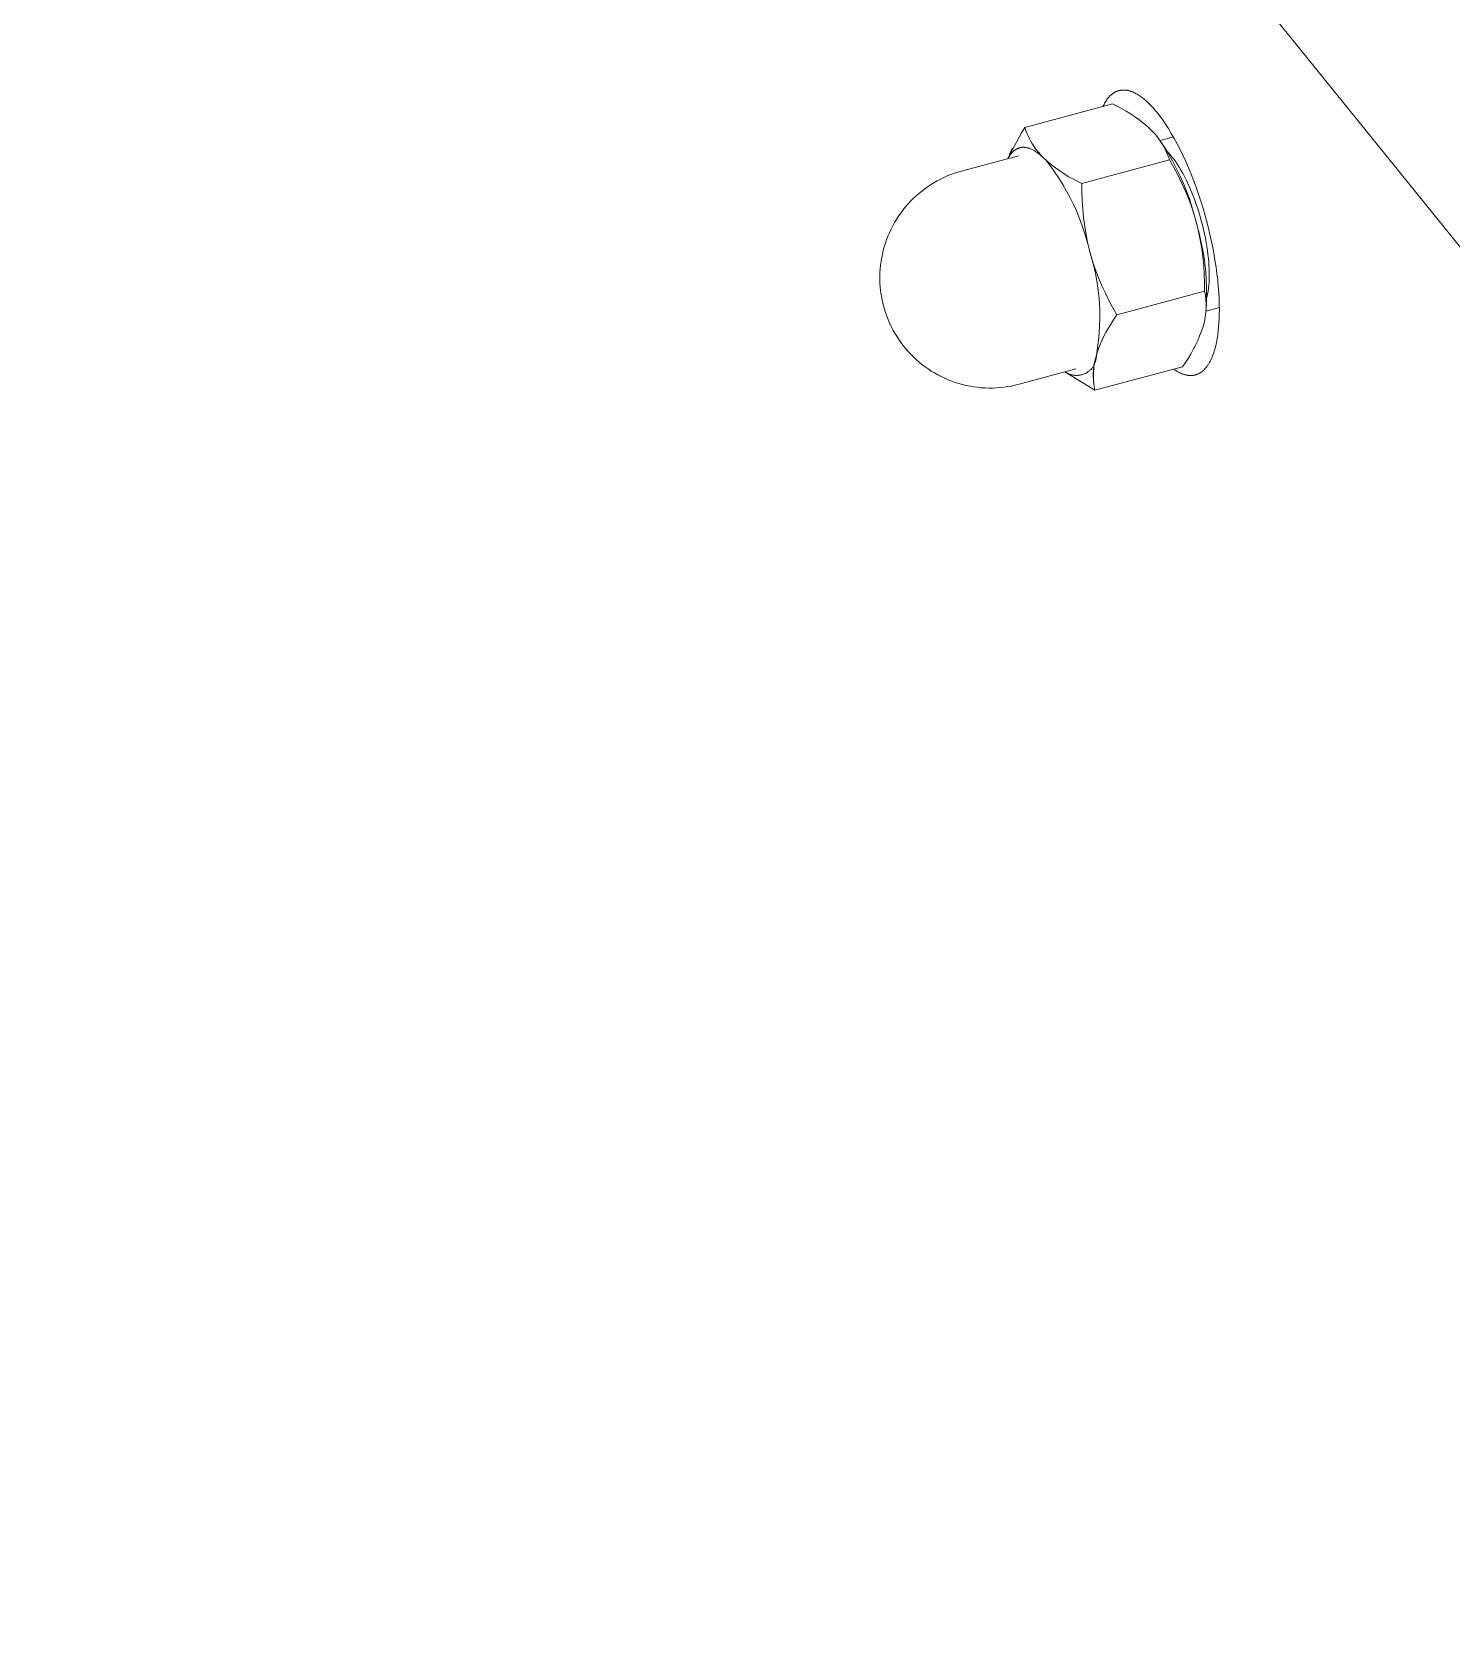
# Model space of a CAD drawing. Header units: inches. Extents: x -6 to 195, y -3 to 126.
# Drawn here: x 116.975 to 118.872, y 60.693 to 62.848 of the extents above; entities that cross this region are included whole.
import ezdxf

# ---------------------------------------------------------------- set-up
doc = ezdxf.new("R2010")
doc.units = ezdxf.units.IN
doc.layers.add('ZANO_R', color=7, linetype='Continuous', lineweight=0)

msp = doc.modelspace()

# ---------------------------------------------------------------- linework, layer by layer
at = {"layer": 'ZANO_R'}
for p, q in [((120.39174, 60.69266), (113.23718, 69.55095)), ((118.40965, 62.75532), (118.41046, 62.75657)), ((118.41046, 62.75657), (118.4113, 62.75776)), ((118.4113, 62.75776), (118.41215, 62.75891)), ((118.41215, 62.75891), (118.41302, 62.76)), ((118.41302, 62.76), (118.41347, 62.76053)), ((118.41347, 62.76053), (118.41392, 62.76104)), ((118.41392, 62.76104), (118.41437, 62.76154)), ((118.41437, 62.76154), (118.41483, 62.76203)), ((118.41483, 62.76203), (118.41529, 62.76251)), ((118.41529, 62.76251), (118.41576, 62.76297)), ((118.41576, 62.76297), (118.41623, 62.76341)), ((118.41623, 62.76341), (118.41671, 62.76385)), ((118.41671, 62.76385), (118.41719, 62.76427)), ((118.41719, 62.76427), (118.41768, 62.76468)), ((118.41768, 62.76468), (118.41817, 62.76507)), ((118.41817, 62.76507), (118.41867, 62.76545)), ((118.41867, 62.76545), (118.41917, 62.76582)), ((118.41917, 62.76582), (118.41968, 62.76617)), ((118.41968, 62.76617), (118.42019, 62.76651)), ((118.42019, 62.76651), (118.4207, 62.76683)), ((118.4207, 62.76683), (118.42122, 62.76715)), ((118.42122, 62.76715), (118.42174, 62.76744)), ((118.42174, 62.76744), (118.42227, 62.76773)), ((118.42227, 62.76773), (118.4228, 62.768)), ((118.4228, 62.768), (118.42333, 62.76825)), ((118.42333, 62.76825), (118.42387, 62.76849)), ((118.42387, 62.76849), (118.42441, 62.76872)), ((118.42441, 62.76872), (118.42496, 62.76893)), ((118.42496, 62.76893), (118.4255, 62.76913)), ((118.4255, 62.76913), (118.42606, 62.76932)), ((118.42606, 62.76932), (118.42661, 62.76949)), ((118.42661, 62.76949), (118.42717, 62.76965)), ((118.42717, 62.76965), (118.42774, 62.76979)), ((118.42774, 62.76979), (118.42831, 62.76992)), ((118.42831, 62.76992), (118.42888, 62.77003)), ((118.42888, 62.77003), (118.42945, 62.77014)), ((118.42945, 62.77014), (118.43003, 62.77022)), ((118.43003, 62.77022), (118.43061, 62.7703)), ((118.43061, 62.7703), (118.43119, 62.77036)), ((118.43119, 62.77036), (118.43177, 62.7704)), ((118.43177, 62.7704), (118.43236, 62.77043)), ((118.43236, 62.77043), (118.43295, 62.77045)), ((118.43295, 62.77045), (118.43355, 62.77046)), ((118.43355, 62.77046), (118.43415, 62.77045)), ((118.43415, 62.77045), (118.43475, 62.77042)), ((118.43475, 62.77042), (118.43535, 62.77038)), ((118.43535, 62.77038), (118.43595, 62.77033)), ((118.43595, 62.77033), (118.43656, 62.77027)), ((118.43656, 62.77027), (118.43717, 62.77019)), ((118.43717, 62.77019), (118.43778, 62.7701)), ((118.43778, 62.7701), (118.43839, 62.77)), ((118.43839, 62.77), (118.43901, 62.76988)), ((118.43901, 62.76988), (118.43963, 62.76975)), ((118.43963, 62.76975), (118.44025, 62.7696)), ((118.44025, 62.7696), (118.44087, 62.76944)), ((118.44087, 62.76944), (118.44149, 62.76927)), ((118.44149, 62.76927), (118.44212, 62.76909)), ((118.44212, 62.76909), (118.44274, 62.76889)), ((118.44274, 62.76889), (118.44337, 62.76868)), ((118.44337, 62.76868), (118.444, 62.76846)), ((118.444, 62.76846), (118.44527, 62.76797)), ((118.44527, 62.76797), (118.44654, 62.76744)), ((118.44654, 62.76744), (118.44781, 62.76686)), ((118.44781, 62.76686), (118.44909, 62.76622)), ((118.44909, 62.76622), (118.45037, 62.76554)), ((118.45037, 62.76554), (118.45165, 62.76482)), ((118.45165, 62.76482), (118.45294, 62.76404)), ((118.45294, 62.76404), (118.45422, 62.76322)), ((118.45422, 62.76322), (118.45551, 62.76236)), ((118.45551, 62.76236), (118.4568, 62.76145)), ((118.4568, 62.76145), (118.45809, 62.7605)), ((118.45809, 62.7605), (118.45938, 62.75951)), ((118.45938, 62.75951), (118.46067, 62.75847)), ((118.46067, 62.75847), (118.46195, 62.7574)), ((118.46195, 62.7574), (118.46324, 62.75629)), ((118.46324, 62.75629), (118.46579, 62.75395)), ((118.41873, 62.75183), (118.3015, 62.72026)), ((118.40592, 62.74838), (118.40662, 62.74986)), ((118.40662, 62.74986), (118.40735, 62.7513)), ((118.40735, 62.7513), (118.40809, 62.75269)), ((118.40809, 62.75269), (118.40886, 62.75403)), ((118.40886, 62.75403), (118.40965, 62.75532)), ((118.41873, 62.75183), (118.42486, 62.74884)), ((118.42486, 62.74884), (118.43088, 62.74564)), ((118.43088, 62.74564), (118.4368, 62.74224)), ((118.4368, 62.74224), (118.44259, 62.73865)), ((118.44259, 62.73865), (118.44826, 62.73486)), ((118.44826, 62.73486), (118.4538, 62.73088)), ((118.46579, 62.75395), (118.46834, 62.75147)), ((118.46834, 62.75147), (118.47087, 62.74886)), ((118.47087, 62.74886), (118.47337, 62.74611)), ((118.47337, 62.74611), (118.47586, 62.74325)), ((118.47586, 62.74325), (118.47831, 62.74028)), ((118.47831, 62.74028), (118.48202, 62.73553)), ((118.48202, 62.73553), (118.48579, 62.73038)), ((118.29694, 62.71339), (118.27826, 62.67859)), ((118.3015, 62.72026), (118.29695, 62.71338)), ((118.30254, 62.71717), (118.3015, 62.72026)), ((118.30368, 62.71411), (118.30254, 62.71717)), ((118.30493, 62.71109), (118.30368, 62.71411)), ((118.4538, 62.73088), (118.4592, 62.72672)), ((118.4592, 62.72672), (118.46446, 62.72237)), ((118.46446, 62.72237), (118.46957, 62.71785)), ((118.46957, 62.71785), (118.47186, 62.71556)), ((118.47186, 62.71556), (118.47407, 62.7132)), ((118.47407, 62.7132), (118.47621, 62.71077)), ((118.48579, 62.73038), (118.4896, 62.72482)), ((118.4896, 62.72482), (118.49345, 62.71886)), ((118.49345, 62.71886), (118.49732, 62.71249)), ((118.28499, 62.69292), (118.28289, 62.68875)), ((118.29037, 62.69146), (118.29003, 62.69127)), ((118.29072, 62.69165), (118.29037, 62.69146)), ((118.29106, 62.69183), (118.29072, 62.69165)), ((118.29141, 62.692), (118.29106, 62.69183)), ((118.29176, 62.69216), (118.29141, 62.692)), ((118.29212, 62.69232), (118.29176, 62.69216)), ((118.29247, 62.69247), (118.29212, 62.69232)), ((118.29283, 62.69261), (118.29247, 62.69247)), ((118.29319, 62.69274), (118.29283, 62.69261)), ((118.29356, 62.69287), (118.29319, 62.69274)), ((118.29392, 62.69298), (118.29356, 62.69287)), ((118.29429, 62.69309), (118.29392, 62.69298)), ((118.29466, 62.6932), (118.29429, 62.69309)), ((118.29503, 62.69329), (118.29466, 62.6932)), ((118.2954, 62.69338), (118.29503, 62.69329)), ((118.29577, 62.69346), (118.2954, 62.69338)), ((118.29615, 62.69354), (118.29577, 62.69346)), ((118.29653, 62.6936), (118.29615, 62.69354)), ((118.29691, 62.69366), (118.29653, 62.6936)), ((118.29729, 62.69371), (118.29691, 62.69366)), ((118.29768, 62.69375), (118.29729, 62.69371)), ((118.29807, 62.69379), (118.29768, 62.69375)), ((118.29845, 62.69381), (118.29807, 62.69379)), ((118.29884, 62.69383), (118.29845, 62.69381)), ((118.29923, 62.69385), (118.29884, 62.69383)), ((118.29963, 62.69385), (118.29923, 62.69385)), ((118.30002, 62.69385), (118.29963, 62.69385)), ((118.30042, 62.69384), (118.30002, 62.69385)), ((118.30082, 62.69382), (118.30042, 62.69384)), ((118.30122, 62.69379), (118.30082, 62.69382)), ((118.30162, 62.69376), (118.30122, 62.69379)), ((118.30202, 62.69372), (118.30162, 62.69376)), ((118.30243, 62.69367), (118.30202, 62.69372)), ((118.30283, 62.69362), (118.30243, 62.69367)), ((118.30365, 62.69348), (118.30283, 62.69362)), ((118.30447, 62.69332), (118.30365, 62.69348)), ((118.3053, 62.69313), (118.30447, 62.69332)), ((118.30627, 62.70812), (118.30493, 62.71109)), ((118.30613, 62.6929), (118.3053, 62.69313)), ((118.30696, 62.69265), (118.30613, 62.6929)), ((118.30771, 62.70519), (118.30627, 62.70812)), ((118.3078, 62.69237), (118.30696, 62.69265)), ((118.30925, 62.70231), (118.30771, 62.70519)), ((118.30865, 62.69206), (118.3078, 62.69237)), ((118.30949, 62.69172), (118.30865, 62.69206)), ((118.31089, 62.69949), (118.30925, 62.70231)), ((118.31035, 62.69136), (118.30949, 62.69172)), ((118.3112, 62.69096), (118.31035, 62.69136)), ((118.31262, 62.69672), (118.31089, 62.69949)), ((118.31444, 62.69401), (118.31262, 62.69672)), ((118.31635, 62.69136), (118.31444, 62.69401)), ((118.31834, 62.68878), (118.31635, 62.69136)), ((118.47621, 62.71077), (118.47826, 62.70827)), ((118.47826, 62.70827), (118.48023, 62.7057)), ((118.48023, 62.7057), (118.48212, 62.70307)), ((118.48212, 62.70307), (118.48391, 62.70038)), ((118.4882, 62.69396), (118.48217, 62.70315)), ((118.48232, 62.70295), (118.50008, 62.70773)), ((118.48391, 62.70038), (118.48562, 62.69763)), ((118.48562, 62.69763), (118.48724, 62.69482)), ((118.48724, 62.69482), (118.48876, 62.69196)), ((118.49393, 62.68458), (118.4882, 62.69396)), ((118.48876, 62.69196), (118.49018, 62.68906)), ((118.49732, 62.71249), (118.5012, 62.70574)), ((118.5012, 62.70574), (118.50508, 62.69859)), ((118.50508, 62.69859), (118.50894, 62.69108)), ((118.21692, 62.66208), (118.29293, 62.68254)), ((118.27943, 62.67967), (118.27895, 62.67878)), ((118.27992, 62.68053), (118.27943, 62.67967)), ((118.28043, 62.68138), (118.27992, 62.68053)), ((118.28095, 62.68219), (118.28043, 62.68138)), ((118.28289, 62.68875), (118.2809, 62.68453)), ((118.28148, 62.68299), (118.28095, 62.68219)), ((118.28202, 62.68376), (118.28148, 62.68299)), ((118.28257, 62.6845), (118.28202, 62.68376)), ((118.28313, 62.68521), (118.28257, 62.6845)), ((118.28371, 62.6859), (118.28313, 62.68521)), ((118.28429, 62.68657), (118.28371, 62.6859)), ((118.28489, 62.6872), (118.28429, 62.68657)), ((118.28549, 62.68781), (118.28489, 62.6872)), ((118.28611, 62.68839), (118.28549, 62.68781)), ((118.28674, 62.68894), (118.28611, 62.68839)), ((118.28738, 62.68946), (118.28674, 62.68894)), ((118.2877, 62.68972), (118.28738, 62.68946)), ((118.28802, 62.68996), (118.2877, 62.68972)), ((118.28835, 62.6902), (118.28802, 62.68996)), ((118.28868, 62.69043), (118.28835, 62.6902)), ((118.28902, 62.69065), (118.28868, 62.69043)), ((118.28935, 62.69086), (118.28902, 62.69065)), ((118.28969, 62.69107), (118.28935, 62.69086)), ((118.29003, 62.69127), (118.28969, 62.69107)), ((118.31206, 62.69054), (118.3112, 62.69096)), ((118.31292, 62.69009), (118.31206, 62.69054)), ((118.31378, 62.68961), (118.31292, 62.69009)), ((118.31465, 62.68911), (118.31378, 62.68961)), ((118.31551, 62.68858), (118.31465, 62.68911)), ((118.31638, 62.68802), (118.31551, 62.68858)), ((118.31725, 62.68744), (118.31638, 62.68802)), ((118.31812, 62.68683), (118.31725, 62.68744)), ((118.31899, 62.6862), (118.31812, 62.68683)), ((118.32043, 62.68626), (118.31834, 62.68878)), ((118.31987, 62.68554), (118.31899, 62.6862)), ((118.32161, 62.68415), (118.31987, 62.68554)), ((118.32259, 62.68382), (118.32043, 62.68626)), ((118.32336, 62.68266), (118.32161, 62.68415)), ((118.32483, 62.68145), (118.32259, 62.68382)), ((118.3251, 62.68109), (118.32336, 62.68266)), ((118.32684, 62.67943), (118.3251, 62.68109)), ((118.33195, 62.67491), (118.32684, 62.67943)), ((118.33517, 62.66931), (118.32892, 62.67733)), ((118.33721, 62.67056), (118.33195, 62.67491)), ((118.34261, 62.6664), (118.33721, 62.67056)), ((118.37768, 62.64545), (118.49491, 62.67701)), ((118.49018, 62.68906), (118.49151, 62.68611)), ((118.49151, 62.68611), (118.49275, 62.68311)), ((118.49348, 62.68662), (118.49246, 62.68768)), ((118.49275, 62.68311), (118.49388, 62.68008)), ((118.49448, 62.68555), (118.49348, 62.68662)), ((118.49388, 62.68008), (118.49491, 62.67701)), ((118.49934, 62.67501), (118.49393, 62.68458)), ((118.49642, 62.68334), (118.49448, 62.68555)), ((118.49491, 62.67701), (118.50064, 62.66703)), ((118.49865, 62.68064), (118.49642, 62.68334)), ((118.50091, 62.67769), (118.49865, 62.68064)), ((118.50443, 62.66526), (118.49934, 62.67501)), ((118.50321, 62.67449), (118.50091, 62.67769)), ((118.50553, 62.67105), (118.50321, 62.67449)), ((118.50786, 62.66736), (118.50553, 62.67105)), ((118.50894, 62.69108), (118.51276, 62.68322)), ((118.51276, 62.68322), (118.51652, 62.67502)), ((118.51652, 62.67502), (118.52022, 62.66651)), ((118.17987, 62.64643), (118.18425, 62.64893)), ((118.18425, 62.64893), (118.18871, 62.65128)), ((118.18871, 62.65128), (118.19325, 62.65348)), ((118.19325, 62.65348), (118.19786, 62.65552)), ((118.19786, 62.65552), (118.20254, 62.6574)), ((118.20254, 62.6574), (118.20728, 62.65912)), ((118.20728, 62.65912), (118.21208, 62.66068)), ((118.21208, 62.66068), (118.21692, 62.66208)), ((118.34115, 62.66109), (118.33517, 62.66931)), ((118.34684, 62.65267), (118.34115, 62.66109)), ((118.34815, 62.66242), (118.34261, 62.6664)), ((118.35225, 62.64406), (118.34684, 62.65267)), ((118.35382, 62.65863), (118.34815, 62.66242)), ((118.35961, 62.65503), (118.35382, 62.65863)), ((118.36553, 62.65164), (118.35961, 62.65503)), ((118.37155, 62.64844), (118.36553, 62.65164)), ((118.37768, 62.64545), (118.37155, 62.64844)), ((118.50064, 62.66703), (118.50604, 62.65686)), ((118.5092, 62.65536), (118.50443, 62.66526)), ((118.50604, 62.65686), (118.5111, 62.64651)), ((118.51021, 62.66344), (118.50786, 62.66736)), ((118.51363, 62.6453), (118.5092, 62.65536)), ((118.51256, 62.65928), (118.51021, 62.66344)), ((118.5149, 62.65489), (118.51256, 62.65928)), ((118.51722, 62.65028), (118.5149, 62.65489)), ((118.51952, 62.64546), (118.51722, 62.65028)), ((118.52022, 62.66651), (118.52384, 62.65772)), ((118.52384, 62.65772), (118.52735, 62.64868)), ((118.52735, 62.64868), (118.53075, 62.63941)), ((118.15196, 62.62495), (118.15562, 62.62842)), ((118.15562, 62.62842), (118.1594, 62.63176)), ((118.1594, 62.63176), (118.16329, 62.63497)), ((118.16329, 62.63497), (118.16729, 62.63805)), ((118.16729, 62.63805), (118.17139, 62.64098)), ((118.17139, 62.64098), (118.17558, 62.64378)), ((118.17558, 62.64378), (118.17987, 62.64643)), ((118.35735, 62.63527), (118.35225, 62.64406)), ((118.36215, 62.62631), (118.35735, 62.63527)), ((118.37767, 62.63393), (118.37768, 62.64545)), ((118.37805, 62.62241), (118.37767, 62.63393)), ((118.5111, 62.64651), (118.51581, 62.63601)), ((118.51773, 62.63509), (118.51363, 62.6453)), ((118.51581, 62.63601), (118.52016, 62.62535)), ((118.52148, 62.62476), (118.51773, 62.63509)), ((118.52178, 62.64045), (118.51952, 62.64546)), ((118.52399, 62.63527), (118.52178, 62.64045)), ((118.52615, 62.62992), (118.52399, 62.63527)), ((118.52824, 62.62443), (118.52615, 62.62992)), ((118.53075, 62.63941), (118.53402, 62.62997)), ((118.53402, 62.62997), (118.53714, 62.62037)), ((118.13267, 62.60171), (118.13554, 62.60585)), ((118.13554, 62.60585), (118.13856, 62.60989)), ((118.13856, 62.60989), (118.14172, 62.61383)), ((118.14172, 62.61383), (118.14501, 62.61765)), ((118.14501, 62.61765), (118.14842, 62.62136)), ((118.14842, 62.62136), (118.15196, 62.62495)), ((118.36664, 62.61719), (118.36215, 62.62631)), ((118.37082, 62.60792), (118.36664, 62.61719)), ((118.37468, 62.59852), (118.37082, 62.60792)), ((118.37881, 62.61092), (118.37805, 62.62241)), ((118.37996, 62.59945), (118.37881, 62.61092)), ((118.52016, 62.62535), (118.52416, 62.61455)), ((118.52489, 62.61431), (118.52148, 62.62476)), ((118.52416, 62.61455), (118.5278, 62.60363)), ((118.52795, 62.60375), (118.52489, 62.61431)), ((118.53026, 62.61883), (118.52824, 62.62443)), ((118.53219, 62.61312), (118.53026, 62.61883)), ((118.53403, 62.60734), (118.53219, 62.61312)), ((118.53577, 62.60151), (118.53403, 62.60734)), ((118.53714, 62.62037), (118.5401, 62.61067)), ((118.5401, 62.61067), (118.5429, 62.60089)), ((118.12048, 62.57967), (118.12261, 62.58424)), ((118.12261, 62.58424), (118.1249, 62.58874)), ((118.1249, 62.58874), (118.12734, 62.59315)), ((118.12734, 62.59315), (118.12993, 62.59748)), ((118.12993, 62.59748), (118.13267, 62.60171)), ((118.37821, 62.58899), (118.37468, 62.59852)), ((118.38142, 62.57934), (118.37821, 62.58899)), ((118.38149, 62.58803), (118.37996, 62.59945)), ((118.3834, 62.57667), (118.38149, 62.58803)), ((118.5278, 62.60363), (118.53108, 62.59259)), ((118.53108, 62.59259), (118.53374, 62.58138)), ((118.53741, 62.59564), (118.53577, 62.60151)), ((118.53894, 62.58978), (118.53741, 62.59564)), ((118.54035, 62.58393), (118.53894, 62.58978)), ((118.54164, 62.57812), (118.54035, 62.58393)), ((118.5429, 62.60089), (118.54552, 62.59109)), ((118.54552, 62.59109), (118.54795, 62.58129)), ((118.11354, 62.56075), (118.11503, 62.56557)), ((118.11503, 62.56557), (118.11669, 62.57033)), ((118.11669, 62.57033), (118.1185, 62.57503)), ((118.1185, 62.57503), (118.12048, 62.57967)), ((118.38429, 62.56959), (118.38142, 62.57934)), ((118.38569, 62.56538), (118.3834, 62.57667)), ((118.38683, 62.55975), (118.38429, 62.56959)), ((118.38835, 62.55417), (118.38569, 62.56538)), ((118.53374, 62.58138), (118.53603, 62.57009)), ((118.53651, 62.57078), (118.53392, 62.58138)), ((118.53603, 62.57009), (118.53794, 62.55873)), ((118.53874, 62.56011), (118.53651, 62.57078)), ((118.54282, 62.57237), (118.54164, 62.57812)), ((118.54387, 62.56671), (118.54282, 62.57237)), ((118.54479, 62.56115), (118.54387, 62.56671)), ((118.54795, 62.58129), (118.55018, 62.57154)), ((118.55018, 62.57154), (118.55221, 62.56188)), ((118.10864, 62.53645), (118.10929, 62.54137)), ((118.10929, 62.54137), (118.11011, 62.54627)), ((118.11011, 62.54627), (118.11109, 62.55113)), ((118.11109, 62.55113), (118.11224, 62.55596)), ((118.11224, 62.55596), (118.11354, 62.56075)), ((118.39119, 62.54458), (118.38835, 62.55417)), ((118.39293, 62.53901), (118.38967, 62.54941)), ((118.39369, 62.53491), (118.39119, 62.54458)), ((118.53794, 62.55873), (118.53947, 62.54731)), ((118.54061, 62.54936), (118.53874, 62.56011)), ((118.53947, 62.54731), (118.54062, 62.53584)), ((118.54212, 62.53856), (118.54061, 62.54936)), ((118.5456, 62.55571), (118.54479, 62.56115)), ((118.54628, 62.5504), (118.5456, 62.55571)), ((118.54685, 62.54525), (118.54628, 62.5504)), ((118.5473, 62.54026), (118.54685, 62.54525)), ((118.55221, 62.56188), (118.55404, 62.55234)), ((118.55404, 62.55234), (118.55567, 62.54295)), ((118.55567, 62.54295), (118.55708, 62.53374)), ((118.10768, 62.5216), (118.10784, 62.52656)), ((118.10769, 62.51664), (118.10768, 62.5216)), ((118.10784, 62.52656), (118.10816, 62.53151)), ((118.10816, 62.53151), (118.10864, 62.53645)), ((118.39651, 62.52872), (118.39293, 62.53901)), ((118.39586, 62.52515), (118.39369, 62.53491)), ((118.39769, 62.51533), (118.39586, 62.52515)), ((118.40041, 62.51854), (118.39651, 62.52872)), ((118.54062, 62.53584), (118.54138, 62.52435)), ((118.54138, 62.52435), (118.54176, 62.51283)), ((118.54327, 62.52771), (118.54212, 62.53856)), ((118.54406, 62.51684), (118.54327, 62.52771)), ((118.54763, 62.53544), (118.5473, 62.54026)), ((118.54786, 62.53081), (118.54763, 62.53544)), ((118.54799, 62.52636), (118.54786, 62.53081)), ((118.54806, 62.52218), (118.54799, 62.52636)), ((118.54801, 62.518), (118.54806, 62.52218)), ((118.55708, 62.53374), (118.55829, 62.52475)), ((118.55829, 62.52475), (118.55931, 62.516)), ((118.10788, 62.51168), (118.10769, 62.51664)), ((118.10822, 62.50673), (118.10788, 62.51168)), ((118.10873, 62.50179), (118.10822, 62.50673)), ((118.10941, 62.49688), (118.10873, 62.50179)), ((118.39918, 62.50544), (118.39769, 62.51533)), ((118.40033, 62.49551), (118.39918, 62.50544)), ((118.40462, 62.5085), (118.40041, 62.51854)), ((118.40914, 62.49858), (118.40462, 62.5085)), ((118.41397, 62.48881), (118.40914, 62.49858)), ((118.54175, 62.50131), (118.42452, 62.46975)), ((118.54176, 62.51283), (118.54175, 62.50131)), ((118.54236, 62.4982), (118.54175, 62.50131)), ((118.54287, 62.49507), (118.54236, 62.4982)), ((118.54448, 62.50594), (118.54406, 62.51684)), ((118.54453, 62.49503), (118.54448, 62.50594)), ((118.5457, 62.49724), (118.54643, 62.50136)), ((118.54643, 62.50136), (118.54703, 62.50549)), ((118.54703, 62.50549), (118.54749, 62.50965)), ((118.54749, 62.50965), (118.54782, 62.51382)), ((118.54782, 62.51382), (118.54801, 62.518)), ((118.55931, 62.516), (118.56012, 62.50752)), ((118.56012, 62.50752), (118.56074, 62.49931)), ((118.56074, 62.49931), (118.56117, 62.49141)), ((118.11026, 62.49199), (118.10941, 62.49688)), ((118.11126, 62.48713), (118.11026, 62.49199)), ((118.11243, 62.4823), (118.11126, 62.48713)), ((118.11376, 62.47752), (118.11243, 62.4823)), ((118.11526, 62.47279), (118.11376, 62.47752)), ((118.40113, 62.48555), (118.40033, 62.49551)), ((118.40159, 62.47557), (118.40113, 62.48555)), ((118.4191, 62.4792), (118.41397, 62.48881)), ((118.42452, 62.46975), (118.4191, 62.4792)), ((118.54327, 62.49193), (118.54287, 62.49507)), ((118.54356, 62.48877), (118.54327, 62.49193)), ((118.54345, 62.47294), (118.54368, 62.4761)), ((118.54354, 62.47324), (118.54422, 62.48413)), ((118.54375, 62.48561), (118.54356, 62.48877)), ((118.54368, 62.4761), (118.54381, 62.47927)), ((118.56149, 62.47963), (118.54373, 62.47485)), ((118.54384, 62.48244), (118.54375, 62.48561)), ((118.54381, 62.47927), (118.54384, 62.48244)), ((118.54422, 62.48413), (118.54453, 62.49503)), ((118.54483, 62.49315), (118.5457, 62.49724)), ((118.56117, 62.49141), (118.56142, 62.48382)), ((118.56142, 62.48382), (118.56151, 62.47655)), ((118.56151, 62.47655), (118.56145, 62.47076)), ((118.11691, 62.46811), (118.11526, 62.47279)), ((118.11871, 62.46349), (118.11691, 62.46811)), ((118.12067, 62.45893), (118.11871, 62.46349)), ((118.12278, 62.45444), (118.12067, 62.45893)), ((118.1251, 62.44991), (118.12278, 62.45444)), ((118.40089, 62.4456), (118.40147, 62.45558)), ((118.40147, 62.45558), (118.4017, 62.46557)), ((118.4017, 62.46557), (118.40159, 62.47557)), ((118.41283, 62.45158), (118.41592, 62.45667)), ((118.41592, 62.45667), (118.41918, 62.46165)), ((118.42452, 62.46975), (118.41919, 62.46164)), ((118.53761, 62.44793), (118.53982, 62.4543)), ((118.53982, 62.4543), (118.54069, 62.45735)), ((118.54069, 62.45735), (118.54145, 62.46042)), ((118.54145, 62.46042), (118.54211, 62.46353)), ((118.54211, 62.46353), (118.54266, 62.46665)), ((118.54266, 62.46665), (118.54311, 62.46979)), ((118.54311, 62.46979), (118.54345, 62.47294)), ((118.561, 62.4594), (118.56059, 62.45385)), ((118.56128, 62.46504), (118.561, 62.4594)), ((118.56145, 62.47076), (118.56128, 62.46504)), ((118.12758, 62.44547), (118.1251, 62.44991)), ((118.1302, 62.44112), (118.12758, 62.44547)), ((118.13297, 62.43686), (118.1302, 62.44112)), ((118.13589, 62.4327), (118.13297, 62.43686)), ((118.13895, 62.42864), (118.13589, 62.4327)), ((118.39871, 62.42574), (118.39997, 62.43565)), ((118.39997, 62.43565), (118.40089, 62.4456)), ((118.40225, 62.43025), (118.40462, 62.43571)), ((118.40591, 62.43824), (118.40392, 62.43401)), ((118.40462, 62.43571), (118.40718, 62.44109)), ((118.40801, 62.44241), (118.40591, 62.43824)), ((118.40718, 62.44109), (118.40991, 62.44638)), ((118.40991, 62.44638), (118.41283, 62.45158)), ((118.52969, 62.42932), (118.53254, 62.43543)), ((118.53254, 62.43543), (118.53518, 62.44164)), ((118.53518, 62.44164), (118.53761, 62.44793)), ((118.55766, 62.43299), (118.55714, 62.43057)), ((118.55859, 62.43797), (118.55766, 62.43299)), ((118.55939, 62.44312), (118.55859, 62.43797)), ((118.56005, 62.44842), (118.55939, 62.44312)), ((118.56059, 62.45385), (118.56005, 62.44842)), ((118.14215, 62.42469), (118.13895, 62.42864)), ((118.14548, 62.42085), (118.14215, 62.42469)), ((118.14894, 62.41712), (118.14548, 62.42085)), ((118.15253, 62.41352), (118.14894, 62.41712)), ((118.15624, 62.41005), (118.15253, 62.41352)), ((118.39628, 62.41292), (118.39555, 62.40995)), ((118.3971, 62.41587), (118.39628, 62.41292)), ((118.3967, 62.41044), (118.39684, 62.41134)), ((118.39684, 62.41134), (118.39696, 62.41224)), ((118.39696, 62.41224), (118.39704, 62.41315)), ((118.39704, 62.41315), (118.39709, 62.41406)), ((118.39709, 62.41406), (118.39711, 62.41496)), ((118.3971, 62.41587), (118.39871, 62.42574)), ((118.39809, 62.41909), (118.3971, 62.41587)), ((118.39711, 62.41496), (118.3971, 62.41587)), ((118.39808, 62.4191), (118.40007, 62.42471)), ((118.40007, 62.42471), (118.40225, 62.43025)), ((118.51625, 62.40596), (118.51991, 62.41162)), ((118.51991, 62.41162), (118.52337, 62.41741)), ((118.52337, 62.41741), (118.52663, 62.42331)), ((118.52663, 62.42331), (118.52969, 62.42932)), ((118.55093, 62.41123), (118.55007, 62.40939)), ((118.55176, 62.41313), (118.55093, 62.41123)), ((118.55255, 62.4151), (118.55176, 62.41313)), ((118.55331, 62.41714), (118.55255, 62.4151)), ((118.55404, 62.41923), (118.55331, 62.41714)), ((118.55473, 62.42139), (118.55404, 62.41923)), ((118.55538, 62.4236), (118.55473, 62.42139)), ((118.556, 62.42587), (118.55538, 62.4236)), ((118.55659, 62.42819), (118.556, 62.42587)), ((118.55714, 62.43057), (118.55659, 62.42819)), ((118.16007, 62.4067), (118.15624, 62.41005)), ((118.16401, 62.40349), (118.16007, 62.4067)), ((118.16806, 62.40042), (118.16401, 62.40349)), ((118.17221, 62.39748), (118.16806, 62.40042)), ((118.17646, 62.3947), (118.17221, 62.39748)), ((118.1808, 62.39206), (118.17646, 62.3947)), ((118.18523, 62.38957), (118.1808, 62.39206)), ((118.18975, 62.38723), (118.18523, 62.38957)), ((118.36969, 62.39742), (118.29369, 62.37695)), ((118.35503, 62.39347), (118.39517, 62.36886)), ((118.35571, 62.39365), (118.35646, 62.39314)), ((118.35646, 62.39314), (118.35723, 62.39266)), ((118.35723, 62.39266), (118.35801, 62.3922)), ((118.35801, 62.3922), (118.35881, 62.39177)), ((118.35881, 62.39177), (118.35963, 62.39136)), ((118.35963, 62.39136), (118.36046, 62.39099)), ((118.36046, 62.39099), (118.3613, 62.39064)), ((118.3613, 62.39064), (118.36215, 62.39033)), ((118.36215, 62.39033), (118.36301, 62.39004)), ((118.36301, 62.39004), (118.36388, 62.38978)), ((118.36388, 62.38978), (118.36476, 62.38956)), ((118.37648, 62.38945), (118.37736, 62.38966)), ((118.37736, 62.38966), (118.37824, 62.3899)), ((118.37824, 62.3899), (118.37911, 62.39017)), ((118.37911, 62.39017), (118.37996, 62.39047)), ((118.37996, 62.39047), (118.38081, 62.3908)), ((118.38081, 62.3908), (118.38164, 62.39116)), ((118.38164, 62.39116), (118.38247, 62.39155)), ((118.38247, 62.39155), (118.38327, 62.39196)), ((118.38327, 62.39196), (118.38407, 62.39241)), ((118.38407, 62.39241), (118.38485, 62.39288)), ((118.38485, 62.39288), (118.38561, 62.39338)), ((118.38561, 62.39338), (118.38635, 62.3939)), ((118.38635, 62.3939), (118.38707, 62.39445)), ((118.38707, 62.39445), (118.38778, 62.39502)), ((118.38778, 62.39502), (118.38846, 62.39562)), ((118.38846, 62.39562), (118.38913, 62.39624)), ((118.38913, 62.39624), (118.38977, 62.39688)), ((118.38977, 62.39688), (118.39039, 62.39755)), ((118.39039, 62.39755), (118.39098, 62.39824)), ((118.39098, 62.39824), (118.39155, 62.39894)), ((118.39155, 62.39894), (118.3921, 62.39967)), ((118.3921, 62.39967), (118.39262, 62.40041)), ((118.39262, 62.40041), (118.39312, 62.40117)), ((118.39295, 62.3892), (118.39301, 62.39219)), ((118.39301, 62.39219), (118.39317, 62.39518)), ((118.39313, 62.39164), (118.39308, 62.38869)), ((118.39312, 62.40117), (118.39358, 62.40195)), ((118.39327, 62.39458), (118.39313, 62.39164)), ((118.39317, 62.39518), (118.39344, 62.39817)), ((118.39351, 62.39752), (118.39327, 62.39458)), ((118.39344, 62.39817), (118.39381, 62.40114)), ((118.39384, 62.40044), (118.39351, 62.39752)), ((118.39358, 62.40195), (118.39403, 62.40275)), ((118.39381, 62.40114), (118.39428, 62.40409)), ((118.39427, 62.40336), (118.39384, 62.40044)), ((118.39403, 62.40275), (118.39444, 62.40356)), ((118.39428, 62.40409), (118.39485, 62.40703)), ((118.39444, 62.40356), (118.39482, 62.40438)), ((118.39482, 62.40438), (118.39518, 62.40522)), ((118.39485, 62.40703), (118.39553, 62.40995)), ((118.39517, 62.36886), (118.5124, 62.40042)), ((118.39518, 62.40522), (118.39551, 62.40606)), ((118.39551, 62.40606), (118.39581, 62.40692)), ((118.39581, 62.40692), (118.39607, 62.40779)), ((118.39607, 62.40779), (118.39631, 62.40867)), ((118.39631, 62.40867), (118.39652, 62.40955)), ((118.39652, 62.40955), (118.3967, 62.41044)), ((118.50205, 62.39612), (118.50046, 62.39721)), ((118.50364, 62.3951), (118.50205, 62.39612)), ((118.50522, 62.39415), (118.50364, 62.3951)), ((118.5068, 62.39327), (118.50522, 62.39415)), ((118.50759, 62.39286), (118.5068, 62.39327)), ((118.50838, 62.39247), (118.50759, 62.39286)), ((118.50916, 62.39209), (118.50838, 62.39247)), ((118.50995, 62.39173), (118.50916, 62.39209)), ((118.51073, 62.39139), (118.50995, 62.39173)), ((118.51151, 62.39107), (118.51073, 62.39139)), ((118.51229, 62.39077), (118.51151, 62.39107)), ((118.51307, 62.39049), (118.51229, 62.39077)), ((118.5124, 62.40042), (118.51625, 62.40596)), ((118.51384, 62.39023), (118.51307, 62.39049)), ((118.51462, 62.38999), (118.51384, 62.39023)), ((118.51539, 62.38977), (118.51462, 62.38999)), ((118.51615, 62.38956), (118.51539, 62.38977)), ((118.51692, 62.38938), (118.51615, 62.38956)), ((118.53004, 62.38963), (118.52935, 62.38944)), ((118.53073, 62.38984), (118.53004, 62.38963)), ((118.53141, 62.39008), (118.53073, 62.38984)), ((118.53208, 62.39034), (118.53141, 62.39008)), ((118.53275, 62.39061), (118.53208, 62.39034)), ((118.53341, 62.39091), (118.53275, 62.39061)), ((118.53407, 62.39123), (118.53341, 62.39091)), ((118.53472, 62.39158), (118.53407, 62.39123)), ((118.53537, 62.39194), (118.53472, 62.39158)), ((118.536, 62.39232), (118.53537, 62.39194)), ((118.53664, 62.39273), (118.536, 62.39232)), ((118.53726, 62.39315), (118.53664, 62.39273)), ((118.53788, 62.3936), (118.53726, 62.39315)), ((118.53849, 62.39407), (118.53788, 62.3936)), ((118.5391, 62.39456), (118.53849, 62.39407)), ((118.53969, 62.39507), (118.5391, 62.39456)), ((118.54029, 62.3956), (118.53969, 62.39507)), ((118.54087, 62.39615), (118.54029, 62.3956)), ((118.54145, 62.39672), (118.54087, 62.39615)), ((118.54202, 62.39731), (118.54145, 62.39672)), ((118.54258, 62.39792), (118.54202, 62.39731)), ((118.54313, 62.39855), (118.54258, 62.39792)), ((118.54368, 62.3992), (118.54313, 62.39855)), ((118.54422, 62.39987), (118.54368, 62.3992)), ((118.54475, 62.40056), (118.54422, 62.39987)), ((118.54527, 62.40127), (118.54475, 62.40056)), ((118.54579, 62.402), (118.54527, 62.40127)), ((118.5463, 62.40275), (118.54579, 62.402)), ((118.5468, 62.40351), (118.5463, 62.40275)), ((118.54729, 62.4043), (118.5468, 62.40351)), ((118.54825, 62.40592), (118.54729, 62.4043)), ((118.54918, 62.40762), (118.54825, 62.40592)), ((118.55007, 62.40939), (118.54918, 62.40762)), ((118.19434, 62.38505), (118.18975, 62.38723)), ((118.19901, 62.38303), (118.19434, 62.38505)), ((118.20374, 62.38118), (118.19901, 62.38303)), ((118.20853, 62.37948), (118.20374, 62.38118)), ((118.21338, 62.37796), (118.20853, 62.37948)), ((118.21828, 62.3766), (118.21338, 62.37796)), ((118.22322, 62.37541), (118.21828, 62.3766)), ((118.2282, 62.37439), (118.22322, 62.37541)), ((118.23321, 62.37354), (118.2282, 62.37439)), ((118.23825, 62.37287), (118.23321, 62.37354)), ((118.24331, 62.37237), (118.23825, 62.37287)), ((118.24838, 62.37204), (118.24331, 62.37237)), ((118.25346, 62.37189), (118.24838, 62.37204)), ((118.25855, 62.37191), (118.25346, 62.37189)), ((118.26363, 62.37211), (118.25855, 62.37191)), ((118.2687, 62.37249), (118.26363, 62.37211)), ((118.27375, 62.37303), (118.2687, 62.37249)), ((118.27878, 62.37376), (118.27375, 62.37303)), ((118.28378, 62.37465), (118.27878, 62.37376)), ((118.28876, 62.37572), (118.28378, 62.37465)), ((118.29369, 62.37695), (118.28876, 62.37572)), ((118.36476, 62.38956), (118.36565, 62.38936)), ((118.36565, 62.38936), (118.36654, 62.3892)), ((118.36654, 62.3892), (118.36744, 62.38906)), ((118.36744, 62.38906), (118.36835, 62.38896)), ((118.36835, 62.38896), (118.36925, 62.38889)), ((118.36925, 62.38889), (118.37016, 62.38885)), ((118.37016, 62.38885), (118.37107, 62.38884)), ((118.37107, 62.38884), (118.37198, 62.38887)), ((118.37198, 62.38887), (118.37288, 62.38892)), ((118.37288, 62.38892), (118.37379, 62.38901)), ((118.37379, 62.38901), (118.37469, 62.38912)), ((118.37469, 62.38912), (118.37559, 62.38927)), ((118.37559, 62.38927), (118.37648, 62.38945)), ((118.39299, 62.38621), (118.39295, 62.3892)), ((118.39313, 62.38322), (118.39299, 62.38621)), ((118.39308, 62.38869), (118.39313, 62.38575)), ((118.39313, 62.38575), (118.39327, 62.38281)), ((118.39338, 62.38023), (118.39313, 62.38322)), ((118.39327, 62.38281), (118.39351, 62.37987)), ((118.39372, 62.37726), (118.39338, 62.38023)), ((118.39417, 62.3743), (118.39372, 62.37726)), ((118.3942, 62.3743), (118.39517, 62.36886)), ((118.51768, 62.38922), (118.51692, 62.38938)), ((118.51844, 62.38908), (118.51768, 62.38922)), ((118.51919, 62.38896), (118.51844, 62.38908)), ((118.51995, 62.38885), (118.51919, 62.38896)), ((118.52069, 62.38877), (118.51995, 62.38885)), ((118.52144, 62.38871), (118.52069, 62.38877)), ((118.52218, 62.38867), (118.52144, 62.38871)), ((118.52292, 62.38866), (118.52218, 62.38867)), ((118.52365, 62.38866), (118.52292, 62.38866)), ((118.52438, 62.38868), (118.52365, 62.38866)), ((118.5251, 62.38873), (118.52438, 62.38868)), ((118.52582, 62.38879), (118.5251, 62.38873)), ((118.52654, 62.38888), (118.52582, 62.38879)), ((118.52725, 62.38899), (118.52654, 62.38888)), ((118.52796, 62.38911), (118.52725, 62.38899)), ((118.52866, 62.38926), (118.52796, 62.38911)), ((118.52935, 62.38944), (118.52866, 62.38926))]:
    msp.add_line(p, q, dxfattribs=at)

doc.saveas('drawing.dxf')
